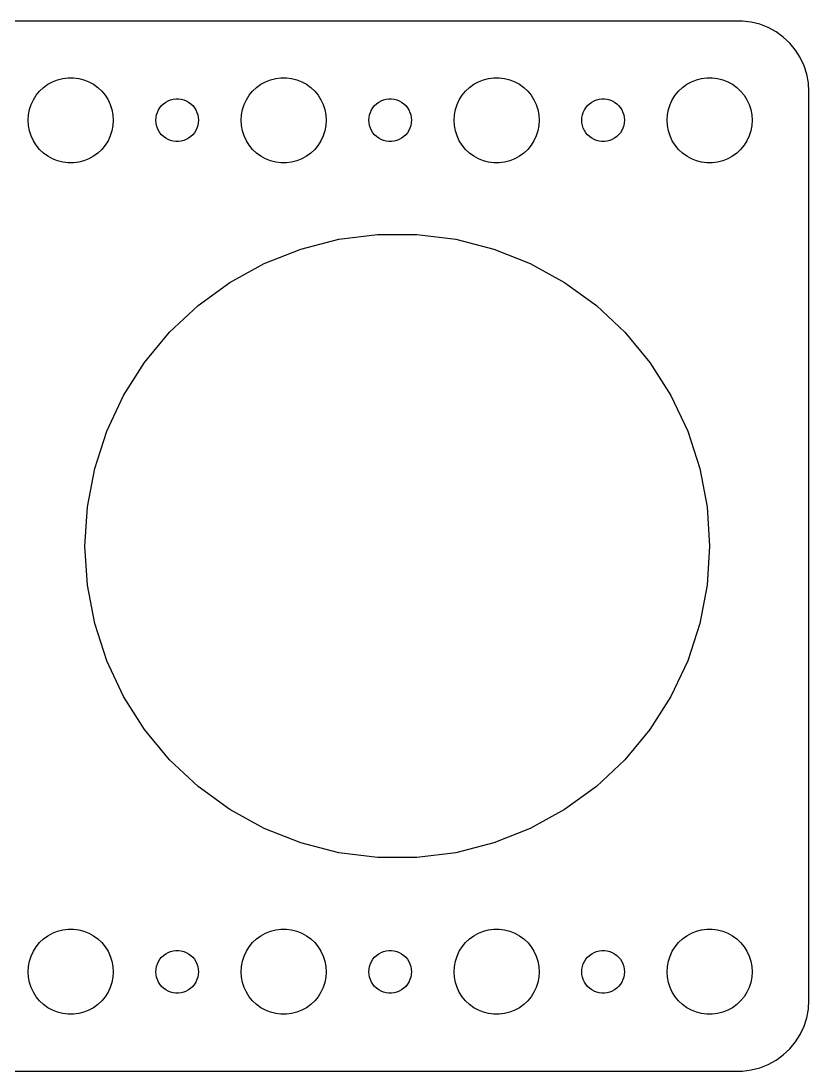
# Model space of a CAD drawing. Header units: metres. Extents: x -127 to 127, y -37 to 37.
# Drawn here: x 71.5 to 127, y -37 to 37 of the extents above; entities that cross this region are included whole.
import ezdxf

# ---------------------------------------------------------------- set-up
doc = ezdxf.new("R2010")
doc.units = ezdxf.units.M

msp = doc.modelspace()

# ---------------------------------------------------------------- linework, layer by layer
for p, q in [((122.314, 36.9901), (-122.314, 36.9901)), ((122.937, 36.9114), (122.314, 36.9901)), ((123.545, 36.7553), (122.937, 36.9114)), ((124.129, 36.5241), (123.545, 36.7553)), ((124.679, 36.2216), (124.129, 36.5241)), ((125.187, 35.8526), (124.679, 36.2216)), ((125.645, 35.4227), (125.187, 35.8526)), ((126.045, 34.9389), (125.645, 35.4227)), ((126.382, 34.4088), (126.045, 34.9389)), ((126.649, 33.8406), (126.382, 34.4088)), ((126.843, 33.2434), (126.649, 33.8406)), ((73.3925, 32.533), (73.7227, 32.7145)), ((73.7227, 32.7145), (74.073, 32.8532)), ((74.073, 32.8532), (74.4379, 32.9469)), ((74.4379, 32.9469), (74.8116, 32.9941)), ((74.8116, 32.9941), (75.1884, 32.9941)), ((75.1884, 32.9941), (75.5621, 32.9469)), ((75.5621, 32.9469), (75.927, 32.8532)), ((75.927, 32.8532), (76.2773, 32.7145)), ((76.2773, 32.7145), (76.6075, 32.533)), ((88.3925, 32.533), (88.7227, 32.7145)), ((88.7227, 32.7145), (89.073, 32.8532)), ((89.073, 32.8532), (89.4379, 32.9469)), ((89.4379, 32.9469), (89.8116, 32.9941)), ((89.8116, 32.9941), (90.1884, 32.9941)), ((90.1884, 32.9941), (90.5621, 32.9469)), ((90.5621, 32.9469), (90.927, 32.8532)), ((90.927, 32.8532), (91.2773, 32.7145)), ((91.2773, 32.7145), (91.6075, 32.533)), ((103.393, 32.533), (103.723, 32.7145)), ((103.723, 32.7145), (104.073, 32.8532)), ((104.073, 32.8532), (104.438, 32.9469)), ((104.438, 32.9469), (104.812, 32.9941)), ((104.812, 32.9941), (105.188, 32.9941)), ((105.188, 32.9941), (105.562, 32.9469)), ((105.562, 32.9469), (105.927, 32.8532)), ((105.927, 32.8532), (106.277, 32.7145)), ((106.277, 32.7145), (106.607, 32.533)), ((118.393, 32.533), (118.723, 32.7145)), ((118.723, 32.7145), (119.073, 32.8532)), ((119.073, 32.8532), (119.438, 32.9469)), ((119.438, 32.9469), (119.812, 32.9941)), ((119.812, 32.9941), (120.188, 32.9941)), ((120.188, 32.9941), (120.562, 32.9469)), ((120.562, 32.9469), (120.927, 32.8532)), ((120.927, 32.8532), (121.277, 32.7145)), ((121.277, 32.7145), (121.607, 32.533)), ((126.961, 32.6267), (126.843, 33.2434)), ((127, 32), (126.961, 32.6267)), ((72.573, 31.7634), (72.8131, 32.0536)), ((72.8131, 32.0536), (73.0877, 32.3115)), ((73.0877, 32.3115), (73.3925, 32.533)), ((76.6075, 32.533), (76.9123, 32.3115)), ((76.9123, 32.3115), (77.1869, 32.0536)), ((77.1869, 32.0536), (77.427, 31.7634)), ((87.573, 31.7634), (87.8131, 32.0536)), ((87.8131, 32.0536), (88.0877, 32.3115)), ((88.0877, 32.3115), (88.3925, 32.533)), ((91.6075, 32.533), (91.9123, 32.3115)), ((91.9123, 32.3115), (92.1869, 32.0536)), ((92.1869, 32.0536), (92.427, 31.7634)), ((102.573, 31.7634), (102.813, 32.0536)), ((102.813, 32.0536), (103.088, 32.3115)), ((103.088, 32.3115), (103.393, 32.533)), ((106.607, 32.533), (106.912, 32.3115)), ((106.912, 32.3115), (107.187, 32.0536)), ((107.187, 32.0536), (107.427, 31.7634)), ((117.573, 31.7634), (117.813, 32.0536)), ((117.813, 32.0536), (118.088, 32.3115)), ((118.088, 32.3115), (118.393, 32.533)), ((121.607, 32.533), (121.912, 32.3115)), ((121.912, 32.3115), (122.187, 32.0536)), ((122.187, 32.0536), (122.427, 31.7634)), ((127, -32), (127, 32)), ((72.0943, 30.7461), (72.2107, 31.1044)), ((72.2107, 31.1044), (72.3711, 31.4453)), ((72.3711, 31.4453), (72.573, 31.7634)), ((77.427, 31.7634), (77.6289, 31.4453)), ((77.6289, 31.4453), (77.7893, 31.1044)), ((77.7893, 31.1044), (77.9057, 30.7461)), ((81.4065, 31.0268), (81.5439, 31.1558)), ((81.5439, 31.1558), (81.6963, 31.2665)), ((81.6963, 31.2665), (81.8613, 31.3572)), ((81.8613, 31.3572), (82.0365, 31.4266)), ((82.0365, 31.4266), (82.2189, 31.4734)), ((82.2189, 31.4734), (82.4058, 31.497)), ((82.4058, 31.497), (82.5942, 31.497)), ((82.5942, 31.497), (82.7811, 31.4734)), ((82.7811, 31.4734), (82.9635, 31.4266)), ((82.9635, 31.4266), (83.1387, 31.3572)), ((83.1387, 31.3572), (83.3037, 31.2665)), ((83.3037, 31.2665), (83.4561, 31.1558)), ((83.4561, 31.1558), (83.5934, 31.0268)), ((87.0943, 30.7461), (87.2107, 31.1044)), ((87.2107, 31.1044), (87.3711, 31.4453)), ((87.3711, 31.4453), (87.573, 31.7634)), ((92.427, 31.7634), (92.6289, 31.4453)), ((92.6289, 31.4453), (92.7893, 31.1044)), ((92.7893, 31.1044), (92.9057, 30.7461)), ((96.4065, 31.0268), (96.5439, 31.1558)), ((96.5439, 31.1558), (96.6963, 31.2665)), ((96.6963, 31.2665), (96.8613, 31.3572)), ((96.8613, 31.3572), (97.0365, 31.4266)), ((97.0365, 31.4266), (97.2189, 31.4734)), ((97.2189, 31.4734), (97.4058, 31.497)), ((97.4058, 31.497), (97.5942, 31.497)), ((97.5942, 31.497), (97.7811, 31.4734)), ((97.7811, 31.4734), (97.9635, 31.4266)), ((97.9635, 31.4266), (98.1387, 31.3572)), ((98.1387, 31.3572), (98.3037, 31.2665)), ((98.3037, 31.2665), (98.4561, 31.1558)), ((98.4561, 31.1558), (98.5934, 31.0268)), ((102.094, 30.7461), (102.211, 31.1044)), ((102.211, 31.1044), (102.371, 31.4453)), ((102.371, 31.4453), (102.573, 31.7634)), ((107.427, 31.7634), (107.629, 31.4453)), ((107.629, 31.4453), (107.789, 31.1044)), ((107.789, 31.1044), (107.906, 30.7461)), ((111.407, 31.0268), (111.544, 31.1558)), ((111.544, 31.1558), (111.696, 31.2665)), ((111.696, 31.2665), (111.861, 31.3572)), ((111.861, 31.3572), (112.036, 31.4266)), ((112.036, 31.4266), (112.219, 31.4734)), ((112.219, 31.4734), (112.406, 31.497)), ((112.406, 31.497), (112.594, 31.497)), ((112.594, 31.497), (112.781, 31.4734)), ((112.781, 31.4734), (112.964, 31.4266)), ((112.964, 31.4266), (113.139, 31.3572)), ((113.139, 31.3572), (113.304, 31.2665)), ((113.304, 31.2665), (113.456, 31.1558)), ((113.456, 31.1558), (113.593, 31.0268)), ((117.094, 30.7461), (117.211, 31.1044)), ((117.211, 31.1044), (117.371, 31.4453)), ((117.371, 31.4453), (117.573, 31.7634)), ((122.427, 31.7634), (122.629, 31.4453)), ((122.629, 31.4453), (122.789, 31.1044)), ((122.789, 31.1044), (122.906, 30.7461)), ((72, 30), (72.0237, 30.376)), ((72.0237, 30.376), (72.0943, 30.7461)), ((77.9057, 30.7461), (77.9763, 30.376)), ((77.9763, 30.376), (78, 30)), ((81.0118, 30.188), (81.0471, 30.373)), ((81.0471, 30.373), (81.1053, 30.5522)), ((81.1053, 30.5522), (81.1855, 30.7226)), ((81.1855, 30.7226), (81.2865, 30.8817)), ((81.2865, 30.8817), (81.4065, 31.0268)), ((83.5934, 31.0268), (83.7135, 30.8817)), ((83.7135, 30.8817), (83.8145, 30.7226)), ((83.8145, 30.7226), (83.8947, 30.5522)), ((83.8947, 30.5522), (83.9529, 30.373)), ((83.9529, 30.373), (83.9882, 30.188)), ((87, 30), (87.0237, 30.376)), ((87.0237, 30.376), (87.0943, 30.7461)), ((92.9057, 30.7461), (92.9763, 30.376)), ((92.9763, 30.376), (93, 30)), ((96.0118, 30.188), (96.0471, 30.373)), ((96.0471, 30.373), (96.1053, 30.5522)), ((96.1053, 30.5522), (96.1855, 30.7226)), ((96.1855, 30.7226), (96.2865, 30.8817)), ((96.2865, 30.8817), (96.4065, 31.0268)), ((98.5934, 31.0268), (98.7135, 30.8817)), ((98.7135, 30.8817), (98.8145, 30.7226)), ((98.8145, 30.7226), (98.8947, 30.5522)), ((98.8947, 30.5522), (98.9529, 30.373)), ((98.9529, 30.373), (98.9882, 30.188)), ((102, 30), (102.024, 30.376)), ((102.024, 30.376), (102.094, 30.7461)), ((107.906, 30.7461), (107.976, 30.376)), ((107.976, 30.376), (108, 30)), ((111.012, 30.188), (111.047, 30.373)), ((111.047, 30.373), (111.105, 30.5522)), ((111.105, 30.5522), (111.186, 30.7226)), ((111.186, 30.7226), (111.286, 30.8817)), ((111.286, 30.8817), (111.407, 31.0268)), ((113.593, 31.0268), (113.714, 30.8817)), ((113.714, 30.8817), (113.814, 30.7226)), ((113.814, 30.7226), (113.895, 30.5522)), ((113.895, 30.5522), (113.953, 30.373)), ((113.953, 30.373), (113.988, 30.188)), ((117, 30), (117.024, 30.376)), ((117.024, 30.376), (117.094, 30.7461)), ((122.906, 30.7461), (122.976, 30.376)), ((122.976, 30.376), (123, 30)), ((72.0237, 29.624), (72, 30)), ((72.0943, 29.2539), (72.0237, 29.624)), ((77.9763, 29.624), (77.9057, 29.2539)), ((78, 30), (77.9763, 29.624)), ((81, 30), (81.0118, 30.188)), ((81.0118, 29.812), (81, 30)), ((81.0471, 29.627), (81.0118, 29.812)), ((81.1053, 29.4478), (81.0471, 29.627)), ((83.9529, 29.627), (83.8947, 29.4478)), ((83.9882, 29.812), (83.9529, 29.627)), ((83.9882, 30.188), (84, 30)), ((84, 30), (83.9882, 29.812)), ((87.0237, 29.624), (87, 30)), ((87.0943, 29.2539), (87.0237, 29.624)), ((92.9763, 29.624), (92.9057, 29.2539)), ((93, 30), (92.9763, 29.624)), ((96, 30), (96.0118, 30.188)), ((96.0118, 29.812), (96, 30)), ((96.0471, 29.627), (96.0118, 29.812)), ((96.1053, 29.4478), (96.0471, 29.627)), ((98.9529, 29.627), (98.8947, 29.4478)), ((98.9882, 29.812), (98.9529, 29.627)), ((98.9882, 30.188), (99, 30)), ((99, 30), (98.9882, 29.812)), ((102.024, 29.624), (102, 30)), ((102.094, 29.2539), (102.024, 29.624)), ((107.976, 29.624), (107.906, 29.2539)), ((108, 30), (107.976, 29.624)), ((111, 30), (111.012, 30.188)), ((111.012, 29.812), (111, 30)), ((111.047, 29.627), (111.012, 29.812)), ((111.105, 29.4478), (111.047, 29.627)), ((113.953, 29.627), (113.895, 29.4478)), ((113.988, 29.812), (113.953, 29.627)), ((113.988, 30.188), (114, 30)), ((114, 30), (113.988, 29.812)), ((117.024, 29.624), (117, 30)), ((117.094, 29.2539), (117.024, 29.624)), ((122.976, 29.624), (122.906, 29.2539)), ((123, 30), (122.976, 29.624)), ((72.2107, 28.8956), (72.0943, 29.2539)), ((72.3711, 28.5547), (72.2107, 28.8956)), ((77.7893, 28.8956), (77.6289, 28.5547)), ((77.9057, 29.2539), (77.7893, 28.8956)), ((81.1855, 29.2774), (81.1053, 29.4478)), ((81.2865, 29.1183), (81.1855, 29.2774)), ((81.4065, 28.9732), (81.2865, 29.1183)), ((81.5439, 28.8442), (81.4065, 28.9732)), ((83.5934, 28.9732), (83.4561, 28.8442)), ((83.7135, 29.1183), (83.5934, 28.9732)), ((83.8145, 29.2774), (83.7135, 29.1183)), ((83.8947, 29.4478), (83.8145, 29.2774)), ((87.2107, 28.8956), (87.0943, 29.2539)), ((87.3711, 28.5547), (87.2107, 28.8956)), ((92.7893, 28.8956), (92.6289, 28.5547)), ((92.9057, 29.2539), (92.7893, 28.8956)), ((96.1855, 29.2774), (96.1053, 29.4478)), ((96.2865, 29.1183), (96.1855, 29.2774)), ((96.4065, 28.9732), (96.2865, 29.1183)), ((96.5439, 28.8442), (96.4065, 28.9732)), ((98.5934, 28.9732), (98.4561, 28.8442)), ((98.7135, 29.1183), (98.5934, 28.9732)), ((98.8145, 29.2774), (98.7135, 29.1183)), ((98.8947, 29.4478), (98.8145, 29.2774)), ((102.211, 28.8956), (102.094, 29.2539)), ((102.371, 28.5547), (102.211, 28.8956)), ((107.789, 28.8956), (107.629, 28.5547)), ((107.906, 29.2539), (107.789, 28.8956)), ((111.186, 29.2774), (111.105, 29.4478)), ((111.286, 29.1183), (111.186, 29.2774)), ((111.407, 28.9732), (111.286, 29.1183)), ((111.544, 28.8442), (111.407, 28.9732)), ((113.593, 28.9732), (113.456, 28.8442)), ((113.714, 29.1183), (113.593, 28.9732)), ((113.814, 29.2774), (113.714, 29.1183)), ((113.895, 29.4478), (113.814, 29.2774)), ((117.211, 28.8956), (117.094, 29.2539)), ((117.371, 28.5547), (117.211, 28.8956)), ((122.789, 28.8956), (122.629, 28.5547)), ((122.906, 29.2539), (122.789, 28.8956)), ((72.573, 28.2366), (72.3711, 28.5547)), ((72.8131, 27.9464), (72.573, 28.2366)), ((77.427, 28.2366), (77.1869, 27.9464)), ((77.6289, 28.5547), (77.427, 28.2366)), ((81.6963, 28.7335), (81.5439, 28.8442)), ((81.8613, 28.6427), (81.6963, 28.7335)), ((82.0365, 28.5734), (81.8613, 28.6427)), ((82.2189, 28.5266), (82.0365, 28.5734)), ((82.4058, 28.503), (82.2189, 28.5266)), ((82.5942, 28.503), (82.4058, 28.503)), ((82.7811, 28.5266), (82.5942, 28.503)), ((82.9635, 28.5734), (82.7811, 28.5266)), ((83.1387, 28.6427), (82.9635, 28.5734)), ((83.3037, 28.7335), (83.1387, 28.6427)), ((83.4561, 28.8442), (83.3037, 28.7335)), ((87.573, 28.2366), (87.3711, 28.5547)), ((87.8131, 27.9464), (87.573, 28.2366)), ((92.427, 28.2366), (92.1869, 27.9464)), ((92.6289, 28.5547), (92.427, 28.2366)), ((96.6963, 28.7335), (96.5439, 28.8442)), ((96.8613, 28.6427), (96.6963, 28.7335)), ((97.0365, 28.5734), (96.8613, 28.6427)), ((97.2189, 28.5266), (97.0365, 28.5734)), ((97.4058, 28.503), (97.2189, 28.5266)), ((97.5942, 28.503), (97.4058, 28.503)), ((97.7811, 28.5266), (97.5942, 28.503)), ((97.9635, 28.5734), (97.7811, 28.5266)), ((98.1387, 28.6427), (97.9635, 28.5734)), ((98.3037, 28.7335), (98.1387, 28.6427)), ((98.4561, 28.8442), (98.3037, 28.7335)), ((102.573, 28.2366), (102.371, 28.5547)), ((102.813, 27.9464), (102.573, 28.2366)), ((107.427, 28.2366), (107.187, 27.9464)), ((107.629, 28.5547), (107.427, 28.2366)), ((111.696, 28.7335), (111.544, 28.8442)), ((111.861, 28.6427), (111.696, 28.7335)), ((112.036, 28.5734), (111.861, 28.6427)), ((112.219, 28.5266), (112.036, 28.5734)), ((112.406, 28.503), (112.219, 28.5266)), ((112.594, 28.503), (112.406, 28.503)), ((112.781, 28.5266), (112.594, 28.503)), ((112.964, 28.5734), (112.781, 28.5266)), ((113.139, 28.6427), (112.964, 28.5734)), ((113.304, 28.7335), (113.139, 28.6427)), ((113.456, 28.8442), (113.304, 28.7335)), ((117.573, 28.2366), (117.371, 28.5547)), ((117.813, 27.9464), (117.573, 28.2366)), ((122.427, 28.2366), (122.187, 27.9464)), ((122.629, 28.5547), (122.427, 28.2366)), ((73.0877, 27.6884), (72.8131, 27.9464)), ((73.3925, 27.467), (73.0877, 27.6884)), ((73.7227, 27.2855), (73.3925, 27.467)), ((76.6075, 27.467), (76.2773, 27.2855)), ((76.9123, 27.6884), (76.6075, 27.467)), ((77.1869, 27.9464), (76.9123, 27.6884)), ((88.0877, 27.6884), (87.8131, 27.9464)), ((88.3925, 27.467), (88.0877, 27.6884)), ((88.7227, 27.2855), (88.3925, 27.467)), ((91.6075, 27.467), (91.2773, 27.2855)), ((91.9123, 27.6884), (91.6075, 27.467)), ((92.1869, 27.9464), (91.9123, 27.6884)), ((103.088, 27.6884), (102.813, 27.9464)), ((103.393, 27.467), (103.088, 27.6884)), ((103.723, 27.2855), (103.393, 27.467)), ((106.607, 27.467), (106.277, 27.2855)), ((106.912, 27.6884), (106.607, 27.467)), ((107.187, 27.9464), (106.912, 27.6884)), ((118.088, 27.6884), (117.813, 27.9464)), ((118.393, 27.467), (118.088, 27.6884)), ((118.723, 27.2855), (118.393, 27.467)), ((121.607, 27.467), (121.277, 27.2855)), ((121.912, 27.6884), (121.607, 27.467)), ((122.187, 27.9464), (121.912, 27.6884)), ((74.073, 27.1468), (73.7227, 27.2855)), ((74.4379, 27.0531), (74.073, 27.1468)), ((74.8116, 27.0059), (74.4379, 27.0531)), ((75.1884, 27.0059), (74.8116, 27.0059)), ((75.5621, 27.0531), (75.1884, 27.0059)), ((75.927, 27.1468), (75.5621, 27.0531)), ((76.2773, 27.2855), (75.927, 27.1468)), ((89.073, 27.1468), (88.7227, 27.2855)), ((89.4379, 27.0531), (89.073, 27.1468)), ((89.8116, 27.0059), (89.4379, 27.0531)), ((90.1884, 27.0059), (89.8116, 27.0059)), ((90.5621, 27.0531), (90.1884, 27.0059)), ((90.927, 27.1468), (90.5621, 27.0531)), ((91.2773, 27.2855), (90.927, 27.1468)), ((104.073, 27.1468), (103.723, 27.2855)), ((104.438, 27.0531), (104.073, 27.1468)), ((104.812, 27.0059), (104.438, 27.0531)), ((105.188, 27.0059), (104.812, 27.0059)), ((105.562, 27.0531), (105.188, 27.0059)), ((105.927, 27.1468), (105.562, 27.0531)), ((106.277, 27.2855), (105.927, 27.1468)), ((119.073, 27.1468), (118.723, 27.2855)), ((119.438, 27.0531), (119.073, 27.1468)), ((119.812, 27.0059), (119.438, 27.0531)), ((120.188, 27.0059), (119.812, 27.0059)), ((120.562, 27.0531), (120.188, 27.0059)), ((120.927, 27.1468), (120.562, 27.0531)), ((121.277, 27.2855), (120.927, 27.1468)), ((91.2016, 20.9232), (93.8776, 21.6103)), ((93.8776, 21.6103), (96.6186, 21.9566)), ((96.6186, 21.9566), (99.3814, 21.9566)), ((99.3814, 21.9566), (102.122, 21.6103)), ((102.122, 21.6103), (104.798, 20.9232)), ((88.6329, 19.9062), (91.2016, 20.9232)), ((104.798, 20.9232), (107.367, 19.9062)), ((86.2118, 18.5752), (88.6329, 19.9062)), ((107.367, 19.9062), (109.788, 18.5752)), ((83.9767, 16.9513), (86.2118, 18.5752)), ((109.788, 18.5752), (112.023, 16.9513)), ((81.9627, 15.06), (83.9767, 16.9513)), ((112.023, 16.9513), (114.037, 15.06)), ((80.2016, 12.9313), (81.9627, 15.06)), ((114.037, 15.06), (115.798, 12.9313)), ((78.7213, 10.5986), (80.2016, 12.9313)), ((115.798, 12.9313), (117.279, 10.5986)), ((77.5449, 8.09874), (78.7213, 10.5986)), ((117.279, 10.5986), (118.455, 8.09874)), ((76.6912, 5.47118), (77.5449, 8.09874)), ((118.455, 8.09874), (119.309, 5.47118)), ((76.1735, 2.75732), (76.6912, 5.47118)), ((119.309, 5.47118), (119.827, 2.75732)), ((76, 0), (76.1735, 2.75732)), ((119.827, 2.75732), (120, 0)), ((76.1735, -2.75732), (76, 0)), ((120, 0), (119.827, -2.75732)), ((76.6912, -5.47118), (76.1735, -2.75732)), ((119.827, -2.75732), (119.309, -5.47118)), ((77.5449, -8.09874), (76.6912, -5.47118)), ((119.309, -5.47118), (118.455, -8.09874)), ((78.7213, -10.5986), (77.5449, -8.09874)), ((118.455, -8.09874), (117.279, -10.5986)), ((80.2016, -12.9313), (78.7213, -10.5986)), ((117.279, -10.5986), (115.798, -12.9313)), ((81.9627, -15.06), (80.2016, -12.9313)), ((115.798, -12.9313), (114.037, -15.06)), ((83.9767, -16.9513), (81.9627, -15.06)), ((114.037, -15.06), (112.023, -16.9513)), ((86.2118, -18.5752), (83.9767, -16.9513)), ((112.023, -16.9513), (109.788, -18.5752)), ((88.6329, -19.9062), (86.2118, -18.5752)), ((109.788, -18.5752), (107.367, -19.9062)), ((91.2016, -20.9232), (88.6329, -19.9062)), ((107.367, -19.9062), (104.798, -20.9232)), ((93.8776, -21.6103), (91.2016, -20.9232)), ((104.798, -20.9232), (102.122, -21.6103)), ((96.6186, -21.9566), (93.8776, -21.6103)), ((99.3814, -21.9566), (96.6186, -21.9566)), ((102.122, -21.6103), (99.3814, -21.9566)), ((73.3925, -27.467), (73.7227, -27.2855)), ((73.7227, -27.2855), (74.073, -27.1468)), ((74.073, -27.1468), (74.4379, -27.0531)), ((74.4379, -27.0531), (74.8116, -27.0059)), ((74.8116, -27.0059), (75.1884, -27.0059)), ((75.1884, -27.0059), (75.5621, -27.0531)), ((75.5621, -27.0531), (75.927, -27.1468)), ((75.927, -27.1468), (76.2773, -27.2855)), ((76.2773, -27.2855), (76.6075, -27.467)), ((88.3925, -27.467), (88.7227, -27.2855)), ((88.7227, -27.2855), (89.073, -27.1468)), ((89.073, -27.1468), (89.4379, -27.0531)), ((89.4379, -27.0531), (89.8116, -27.0059)), ((89.8116, -27.0059), (90.1884, -27.0059)), ((90.1884, -27.0059), (90.5621, -27.0531)), ((90.5621, -27.0531), (90.927, -27.1468)), ((90.927, -27.1468), (91.2773, -27.2855)), ((91.2773, -27.2855), (91.6075, -27.467)), ((103.393, -27.467), (103.723, -27.2855)), ((103.723, -27.2855), (104.073, -27.1468)), ((104.073, -27.1468), (104.438, -27.0531)), ((104.438, -27.0531), (104.812, -27.0059)), ((104.812, -27.0059), (105.188, -27.0059)), ((105.188, -27.0059), (105.562, -27.0531)), ((105.562, -27.0531), (105.927, -27.1468)), ((105.927, -27.1468), (106.277, -27.2855)), ((106.277, -27.2855), (106.607, -27.467)), ((118.393, -27.467), (118.723, -27.2855)), ((118.723, -27.2855), (119.073, -27.1468)), ((119.073, -27.1468), (119.438, -27.0531)), ((119.438, -27.0531), (119.812, -27.0059)), ((119.812, -27.0059), (120.188, -27.0059)), ((120.188, -27.0059), (120.562, -27.0531)), ((120.562, -27.0531), (120.927, -27.1468)), ((120.927, -27.1468), (121.277, -27.2855)), ((121.277, -27.2855), (121.607, -27.467)), ((72.573, -28.2366), (72.8131, -27.9464)), ((72.8131, -27.9464), (73.0877, -27.6884)), ((73.0877, -27.6884), (73.3925, -27.467)), ((76.6075, -27.467), (76.9123, -27.6884)), ((76.9123, -27.6884), (77.1869, -27.9464)), ((77.1869, -27.9464), (77.427, -28.2366)), ((87.573, -28.2366), (87.8131, -27.9464)), ((87.8131, -27.9464), (88.0877, -27.6884)), ((88.0877, -27.6884), (88.3925, -27.467)), ((91.6075, -27.467), (91.9123, -27.6884)), ((91.9123, -27.6884), (92.1869, -27.9464)), ((92.1869, -27.9464), (92.427, -28.2366)), ((102.573, -28.2366), (102.813, -27.9464)), ((102.813, -27.9464), (103.088, -27.6884)), ((103.088, -27.6884), (103.393, -27.467)), ((106.607, -27.467), (106.912, -27.6884)), ((106.912, -27.6884), (107.187, -27.9464)), ((107.187, -27.9464), (107.427, -28.2366)), ((117.573, -28.2366), (117.813, -27.9464)), ((117.813, -27.9464), (118.088, -27.6884)), ((118.088, -27.6884), (118.393, -27.467)), ((121.607, -27.467), (121.912, -27.6884)), ((121.912, -27.6884), (122.187, -27.9464)), ((122.187, -27.9464), (122.427, -28.2366)), ((72.2107, -28.8956), (72.3711, -28.5547)), ((72.3711, -28.5547), (72.573, -28.2366)), ((77.427, -28.2366), (77.6289, -28.5547)), ((77.6289, -28.5547), (77.7893, -28.8956)), ((81.4065, -28.9732), (81.5439, -28.8442)), ((81.5439, -28.8442), (81.6963, -28.7335)), ((81.6963, -28.7335), (81.8613, -28.6427)), ((81.8613, -28.6427), (82.0365, -28.5734)), ((82.0365, -28.5734), (82.2189, -28.5266)), ((82.2189, -28.5266), (82.4058, -28.503)), ((82.4058, -28.503), (82.5942, -28.503)), ((82.5942, -28.503), (82.7811, -28.5266)), ((82.7811, -28.5266), (82.9635, -28.5734)), ((82.9635, -28.5734), (83.1387, -28.6427)), ((83.1387, -28.6427), (83.3037, -28.7335)), ((83.3037, -28.7335), (83.4561, -28.8442)), ((83.4561, -28.8442), (83.5934, -28.9732)), ((87.2107, -28.8956), (87.3711, -28.5547)), ((87.3711, -28.5547), (87.573, -28.2366)), ((92.427, -28.2366), (92.6289, -28.5547)), ((92.6289, -28.5547), (92.7893, -28.8956)), ((96.4065, -28.9732), (96.5439, -28.8442)), ((96.5439, -28.8442), (96.6963, -28.7335)), ((96.6963, -28.7335), (96.8613, -28.6427)), ((96.8613, -28.6427), (97.0365, -28.5734)), ((97.0365, -28.5734), (97.2189, -28.5266)), ((97.2189, -28.5266), (97.4058, -28.503)), ((97.4058, -28.503), (97.5942, -28.503)), ((97.5942, -28.503), (97.7811, -28.5266)), ((97.7811, -28.5266), (97.9635, -28.5734)), ((97.9635, -28.5734), (98.1387, -28.6427)), ((98.1387, -28.6427), (98.3037, -28.7335)), ((98.3037, -28.7335), (98.4561, -28.8442)), ((98.4561, -28.8442), (98.5934, -28.9732)), ((102.211, -28.8956), (102.371, -28.5547)), ((102.371, -28.5547), (102.573, -28.2366)), ((107.427, -28.2366), (107.629, -28.5547)), ((107.629, -28.5547), (107.789, -28.8956)), ((111.407, -28.9732), (111.544, -28.8442)), ((111.544, -28.8442), (111.696, -28.7335)), ((111.696, -28.7335), (111.861, -28.6427)), ((111.861, -28.6427), (112.036, -28.5734)), ((112.036, -28.5734), (112.219, -28.5266)), ((112.219, -28.5266), (112.406, -28.503)), ((112.406, -28.503), (112.594, -28.503)), ((112.594, -28.503), (112.781, -28.5266)), ((112.781, -28.5266), (112.964, -28.5734)), ((112.964, -28.5734), (113.139, -28.6427)), ((113.139, -28.6427), (113.304, -28.7335)), ((113.304, -28.7335), (113.456, -28.8442)), ((113.456, -28.8442), (113.593, -28.9732)), ((117.211, -28.8956), (117.371, -28.5547)), ((117.371, -28.5547), (117.573, -28.2366)), ((122.427, -28.2366), (122.629, -28.5547)), ((122.629, -28.5547), (122.789, -28.8956)), ((72.0237, -29.624), (72.0943, -29.2539)), ((72.0943, -29.2539), (72.2107, -28.8956)), ((77.7893, -28.8956), (77.9057, -29.2539)), ((77.9057, -29.2539), (77.9763, -29.624)), ((81.0471, -29.627), (81.1053, -29.4478)), ((81.1053, -29.4478), (81.1855, -29.2774)), ((81.1855, -29.2774), (81.2865, -29.1183)), ((81.2865, -29.1183), (81.4065, -28.9732)), ((83.5934, -28.9732), (83.7135, -29.1183)), ((83.7135, -29.1183), (83.8145, -29.2774)), ((83.8145, -29.2774), (83.8947, -29.4478)), ((83.8947, -29.4478), (83.9529, -29.627)), ((87.0237, -29.624), (87.0943, -29.2539)), ((87.0943, -29.2539), (87.2107, -28.8956)), ((92.7893, -28.8956), (92.9057, -29.2539)), ((92.9057, -29.2539), (92.9763, -29.624)), ((96.0471, -29.627), (96.1053, -29.4478)), ((96.1053, -29.4478), (96.1855, -29.2774)), ((96.1855, -29.2774), (96.2865, -29.1183)), ((96.2865, -29.1183), (96.4065, -28.9732)), ((98.5934, -28.9732), (98.7135, -29.1183)), ((98.7135, -29.1183), (98.8145, -29.2774)), ((98.8145, -29.2774), (98.8947, -29.4478)), ((98.8947, -29.4478), (98.9529, -29.627)), ((102.024, -29.624), (102.094, -29.2539)), ((102.094, -29.2539), (102.211, -28.8956)), ((107.789, -28.8956), (107.906, -29.2539)), ((107.906, -29.2539), (107.976, -29.624)), ((111.047, -29.627), (111.105, -29.4478)), ((111.105, -29.4478), (111.186, -29.2774)), ((111.186, -29.2774), (111.286, -29.1183)), ((111.286, -29.1183), (111.407, -28.9732)), ((113.593, -28.9732), (113.714, -29.1183)), ((113.714, -29.1183), (113.814, -29.2774)), ((113.814, -29.2774), (113.895, -29.4478)), ((113.895, -29.4478), (113.953, -29.627)), ((117.024, -29.624), (117.094, -29.2539)), ((117.094, -29.2539), (117.211, -28.8956)), ((122.789, -28.8956), (122.906, -29.2539)), ((122.906, -29.2539), (122.976, -29.624)), ((72, -30), (72.0237, -29.624)), ((72.0237, -30.376), (72, -30)), ((77.9763, -29.624), (78, -30)), ((78, -30), (77.9763, -30.376)), ((81, -30), (81.0118, -29.812)), ((81.0118, -30.188), (81, -30)), ((81.0118, -29.812), (81.0471, -29.627)), ((81.0471, -30.373), (81.0118, -30.188)), ((83.9529, -29.627), (83.9882, -29.812)), ((83.9882, -30.188), (83.9529, -30.373)), ((83.9882, -29.812), (84, -30)), ((84, -30), (83.9882, -30.188)), ((87, -30), (87.0237, -29.624)), ((87.0237, -30.376), (87, -30)), ((92.9763, -29.624), (93, -30)), ((93, -30), (92.9763, -30.376)), ((96, -30), (96.0118, -29.812)), ((96.0118, -30.188), (96, -30)), ((96.0118, -29.812), (96.0471, -29.627)), ((96.0471, -30.373), (96.0118, -30.188)), ((98.9529, -29.627), (98.9882, -29.812)), ((98.9882, -30.188), (98.9529, -30.373)), ((98.9882, -29.812), (99, -30)), ((99, -30), (98.9882, -30.188)), ((102, -30), (102.024, -29.624)), ((102.024, -30.376), (102, -30)), ((107.976, -29.624), (108, -30)), ((108, -30), (107.976, -30.376)), ((111, -30), (111.012, -29.812)), ((111.012, -30.188), (111, -30)), ((111.012, -29.812), (111.047, -29.627)), ((111.047, -30.373), (111.012, -30.188)), ((113.953, -29.627), (113.988, -29.812)), ((113.988, -30.188), (113.953, -30.373)), ((113.988, -29.812), (114, -30)), ((114, -30), (113.988, -30.188)), ((117, -30), (117.024, -29.624)), ((117.024, -30.376), (117, -30)), ((122.976, -29.624), (123, -30)), ((123, -30), (122.976, -30.376)), ((72.0943, -30.7461), (72.0237, -30.376)), ((72.2107, -31.1044), (72.0943, -30.7461)), ((77.9057, -30.7461), (77.7893, -31.1044)), ((77.9763, -30.376), (77.9057, -30.7461)), ((81.1053, -30.5522), (81.0471, -30.373)), ((81.1855, -30.7226), (81.1053, -30.5522)), ((81.2865, -30.8817), (81.1855, -30.7226)), ((81.4065, -31.0268), (81.2865, -30.8817)), ((81.5439, -31.1558), (81.4065, -31.0268)), ((83.5934, -31.0268), (83.4561, -31.1558)), ((83.7135, -30.8817), (83.5934, -31.0268)), ((83.8145, -30.7226), (83.7135, -30.8817)), ((83.8947, -30.5522), (83.8145, -30.7226)), ((83.9529, -30.373), (83.8947, -30.5522)), ((87.0943, -30.7461), (87.0237, -30.376)), ((87.2107, -31.1044), (87.0943, -30.7461)), ((92.9057, -30.7461), (92.7893, -31.1044)), ((92.9763, -30.376), (92.9057, -30.7461)), ((96.1053, -30.5522), (96.0471, -30.373)), ((96.1855, -30.7226), (96.1053, -30.5522)), ((96.2865, -30.8817), (96.1855, -30.7226)), ((96.4065, -31.0268), (96.2865, -30.8817)), ((96.5439, -31.1558), (96.4065, -31.0268)), ((98.5934, -31.0268), (98.4561, -31.1558)), ((98.7135, -30.8817), (98.5934, -31.0268)), ((98.8145, -30.7226), (98.7135, -30.8817)), ((98.8947, -30.5522), (98.8145, -30.7226)), ((98.9529, -30.373), (98.8947, -30.5522)), ((102.094, -30.7461), (102.024, -30.376)), ((102.211, -31.1044), (102.094, -30.7461)), ((107.906, -30.7461), (107.789, -31.1044)), ((107.976, -30.376), (107.906, -30.7461)), ((111.105, -30.5522), (111.047, -30.373)), ((111.186, -30.7226), (111.105, -30.5522)), ((111.286, -30.8817), (111.186, -30.7226)), ((111.407, -31.0268), (111.286, -30.8817)), ((111.544, -31.1558), (111.407, -31.0268)), ((113.593, -31.0268), (113.456, -31.1558)), ((113.714, -30.8817), (113.593, -31.0268)), ((113.814, -30.7226), (113.714, -30.8817)), ((113.895, -30.5522), (113.814, -30.7226)), ((113.953, -30.373), (113.895, -30.5522)), ((117.094, -30.7461), (117.024, -30.376)), ((117.211, -31.1044), (117.094, -30.7461)), ((122.906, -30.7461), (122.789, -31.1044)), ((122.976, -30.376), (122.906, -30.7461)), ((72.3711, -31.4453), (72.2107, -31.1044)), ((72.573, -31.7634), (72.3711, -31.4453)), ((72.8131, -32.0536), (72.573, -31.7634)), ((77.427, -31.7634), (77.1869, -32.0536)), ((77.6289, -31.4453), (77.427, -31.7634)), ((77.7893, -31.1044), (77.6289, -31.4453)), ((81.6963, -31.2665), (81.5439, -31.1558)), ((81.8613, -31.3572), (81.6963, -31.2665)), ((82.0365, -31.4266), (81.8613, -31.3572)), ((82.2189, -31.4734), (82.0365, -31.4266)), ((82.4058, -31.497), (82.2189, -31.4734)), ((82.5942, -31.497), (82.4058, -31.497)), ((82.7811, -31.4734), (82.5942, -31.497)), ((82.9635, -31.4266), (82.7811, -31.4734)), ((83.1387, -31.3572), (82.9635, -31.4266)), ((83.3037, -31.2665), (83.1387, -31.3572)), ((83.4561, -31.1558), (83.3037, -31.2665)), ((87.3711, -31.4453), (87.2107, -31.1044)), ((87.573, -31.7634), (87.3711, -31.4453)), ((87.8131, -32.0536), (87.573, -31.7634)), ((92.427, -31.7634), (92.1869, -32.0536)), ((92.6289, -31.4453), (92.427, -31.7634)), ((92.7893, -31.1044), (92.6289, -31.4453)), ((96.6963, -31.2665), (96.5439, -31.1558)), ((96.8613, -31.3572), (96.6963, -31.2665)), ((97.0365, -31.4266), (96.8613, -31.3572)), ((97.2189, -31.4734), (97.0365, -31.4266)), ((97.4058, -31.497), (97.2189, -31.4734)), ((97.5942, -31.497), (97.4058, -31.497)), ((97.7811, -31.4734), (97.5942, -31.497)), ((97.9635, -31.4266), (97.7811, -31.4734)), ((98.1387, -31.3572), (97.9635, -31.4266)), ((98.3037, -31.2665), (98.1387, -31.3572)), ((98.4561, -31.1558), (98.3037, -31.2665)), ((102.371, -31.4453), (102.211, -31.1044)), ((102.573, -31.7634), (102.371, -31.4453)), ((102.813, -32.0536), (102.573, -31.7634)), ((107.427, -31.7634), (107.187, -32.0536)), ((107.629, -31.4453), (107.427, -31.7634)), ((107.789, -31.1044), (107.629, -31.4453)), ((111.696, -31.2665), (111.544, -31.1558)), ((111.861, -31.3572), (111.696, -31.2665)), ((112.036, -31.4266), (111.861, -31.3572)), ((112.219, -31.4734), (112.036, -31.4266)), ((112.406, -31.497), (112.219, -31.4734)), ((112.594, -31.497), (112.406, -31.497)), ((112.781, -31.4734), (112.594, -31.497)), ((112.964, -31.4266), (112.781, -31.4734)), ((113.139, -31.3572), (112.964, -31.4266)), ((113.304, -31.2665), (113.139, -31.3572)), ((113.456, -31.1558), (113.304, -31.2665)), ((117.371, -31.4453), (117.211, -31.1044)), ((117.573, -31.7634), (117.371, -31.4453)), ((117.813, -32.0536), (117.573, -31.7634)), ((122.427, -31.7634), (122.187, -32.0536)), ((122.629, -31.4453), (122.427, -31.7634)), ((122.789, -31.1044), (122.629, -31.4453)), ((73.0877, -32.3115), (72.8131, -32.0536)), ((73.3925, -32.533), (73.0877, -32.3115)), ((73.7227, -32.7145), (73.3925, -32.533)), ((76.6075, -32.533), (76.2773, -32.7145)), ((76.9123, -32.3115), (76.6075, -32.533)), ((77.1869, -32.0536), (76.9123, -32.3115)), ((88.0877, -32.3115), (87.8131, -32.0536)), ((88.3925, -32.533), (88.0877, -32.3115)), ((88.7227, -32.7145), (88.3925, -32.533)), ((91.6075, -32.533), (91.2773, -32.7145)), ((91.9123, -32.3115), (91.6075, -32.533)), ((92.1869, -32.0536), (91.9123, -32.3115)), ((103.088, -32.3115), (102.813, -32.0536)), ((103.393, -32.533), (103.088, -32.3115)), ((103.723, -32.7145), (103.393, -32.533)), ((106.607, -32.533), (106.277, -32.7145)), ((106.912, -32.3115), (106.607, -32.533)), ((107.187, -32.0536), (106.912, -32.3115)), ((118.088, -32.3115), (117.813, -32.0536)), ((118.393, -32.533), (118.088, -32.3115)), ((118.723, -32.7145), (118.393, -32.533)), ((121.607, -32.533), (121.277, -32.7145)), ((121.912, -32.3115), (121.607, -32.533)), ((122.187, -32.0536), (121.912, -32.3115)), ((126.961, -32.6267), (127, -32)), ((74.073, -32.8532), (73.7227, -32.7145)), ((74.4379, -32.9469), (74.073, -32.8532)), ((74.8116, -32.9941), (74.4379, -32.9469)), ((75.1884, -32.9941), (74.8116, -32.9941)), ((75.5621, -32.9469), (75.1884, -32.9941)), ((75.927, -32.8532), (75.5621, -32.9469)), ((76.2773, -32.7145), (75.927, -32.8532)), ((89.073, -32.8532), (88.7227, -32.7145)), ((89.4379, -32.9469), (89.073, -32.8532)), ((89.8116, -32.9941), (89.4379, -32.9469)), ((90.1884, -32.9941), (89.8116, -32.9941)), ((90.5621, -32.9469), (90.1884, -32.9941)), ((90.927, -32.8532), (90.5621, -32.9469)), ((91.2773, -32.7145), (90.927, -32.8532)), ((104.073, -32.8532), (103.723, -32.7145)), ((104.438, -32.9469), (104.073, -32.8532)), ((104.812, -32.9941), (104.438, -32.9469)), ((105.188, -32.9941), (104.812, -32.9941)), ((105.562, -32.9469), (105.188, -32.9941)), ((105.927, -32.8532), (105.562, -32.9469)), ((106.277, -32.7145), (105.927, -32.8532)), ((119.073, -32.8532), (118.723, -32.7145)), ((119.438, -32.9469), (119.073, -32.8532)), ((119.812, -32.9941), (119.438, -32.9469)), ((120.188, -32.9941), (119.812, -32.9941)), ((120.562, -32.9469), (120.188, -32.9941)), ((120.927, -32.8532), (120.562, -32.9469)), ((121.277, -32.7145), (120.927, -32.8532)), ((126.649, -33.8406), (126.843, -33.2434)), ((126.843, -33.2434), (126.961, -32.6267)), ((126.382, -34.4088), (126.649, -33.8406)), ((126.045, -34.9389), (126.382, -34.4088)), ((125.187, -35.8526), (125.645, -35.4227)), ((125.645, -35.4227), (126.045, -34.9389)), ((124.129, -36.5241), (124.679, -36.2216)), ((124.679, -36.2216), (125.187, -35.8526)), ((-122.314, -36.9901), (122.314, -36.9901)), ((122.314, -36.9901), (122.937, -36.9114)), ((122.937, -36.9114), (123.545, -36.7553)), ((123.545, -36.7553), (124.129, -36.5241))]:
    msp.add_line(p, q)

doc.saveas('drawing.dxf')
